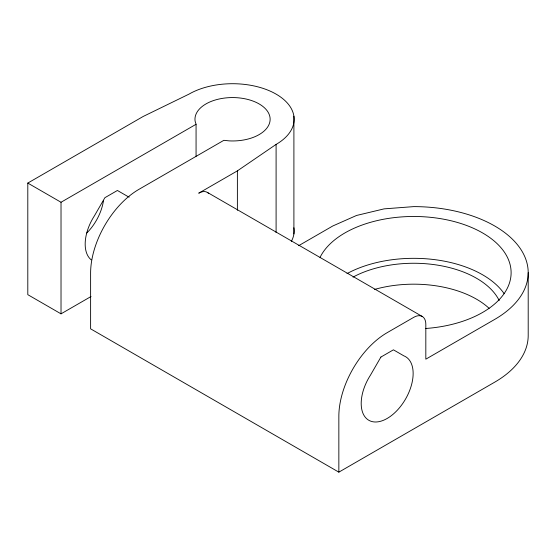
<?xml version="1.0" encoding="UTF-8"?>
<svg xmlns="http://www.w3.org/2000/svg" width="556" height="556" viewBox="0 0 556 556"><rect width="100%" height="100%" fill="white"/><g stroke="black" fill="none" stroke-linecap="round" stroke-linejoin="round"><path stroke-width="0.83" d="M208.771 193.592A17.083 9.862 -60 0 0 198.728 193.189L237.384 170.873L276.096 144.407A61.584 35.556 0 0 0 276.096 94.124A61.584 35.556 0 0 0 189.005 94.124L143.163 116.475L27.8 183.077L27.8 294.666L61.021 313.841L91.031 296.515M27.8 183.077L61.021 202.259L196.066 124.287L195.107 121.159A37.586 21.698 0 0 1 231.456 97.578A37.586 21.698 0 0 1 270.119 119.894A37.586 21.698 0 0 1 229.274 140.883L223.846 140.327L138.93 189.353A68.332 39.455 -60 0 0 90.614 273.045L90.614 328.839L338.847 472.155L494.673 382.187A114.46 66.081 0 0 0 528.2 335.463L528.2 272.697M298.69 245.669L332.808 225.972L356.514 215.471L384.12 208.868L413.74 206.617A114.46 66.081 0 0 1 519.485 247.406A114.46 66.081 0 0 1 494.673 319.422L425.82 359.176L425.82 324.301A17.083 9.862 -60 0 0 413.74 317.33L387.171 332.669A68.332 39.455 -60 0 0 338.847 416.361L338.847 472.155M207.27 192.341L422.282 316.482M293.902 116.169L293.902 233.951M276.096 144.407L276.096 232.637M237.384 170.873L237.384 210.272M196.066 124.287L196.066 156.292M61.021 202.259L61.021 313.841M346.986 273.615A97.376 56.219 0 0 1 504.188 293.714M353.011 277.11A88.835 51.284 0 0 1 499.205 300.553M103.506 200.368A36.731 21.204 -60 0 1 86.812 232.978M91.254 259.867A36.731 21.204 -60 0 1 94.457 215.77L104.889 197.7L117.406 190.472L127.845 196.497A36.731 21.204 -60 0 1 129.187 197.116M320.02 257.442A97.376 56.219 0 0 1 427.571 217.048A97.376 56.219 0 0 1 511.11 273.267A97.376 56.219 0 0 1 425.604 328.492M374.563 289.433A88.835 51.284 0 0 1 489.134 308.344M293.902 227.751A61.584 35.556 0 0 1 291.288 241.54M380.909 357.056L370.477 375.133A36.731 21.204 -60 0 0 368.28 419.954A36.731 21.204 -60 0 0 406.061 398.138A36.731 21.204 -60 0 0 403.864 355.854L393.426 349.828L380.909 357.056"/></g></svg>
